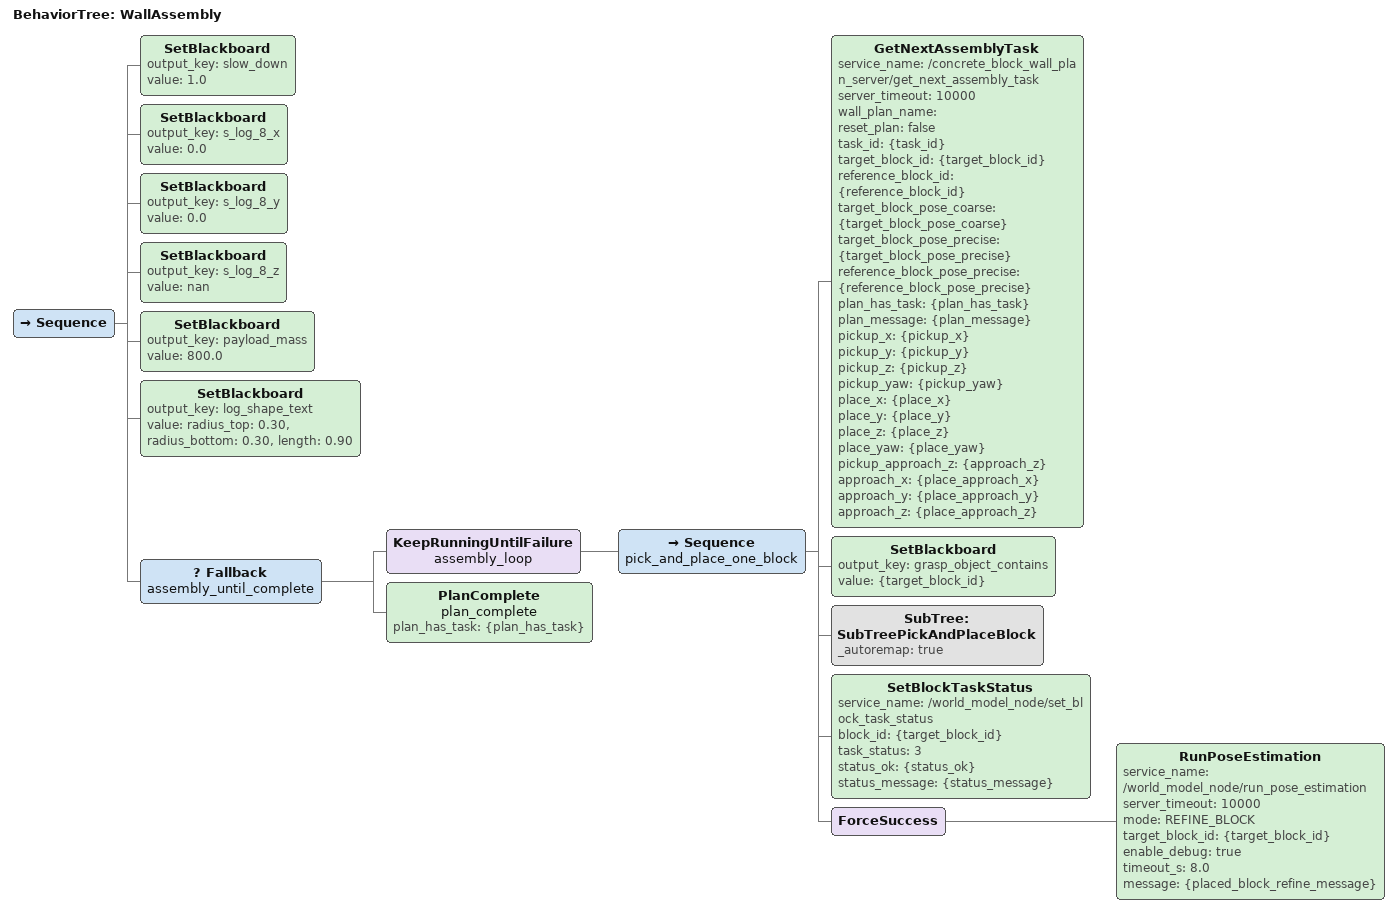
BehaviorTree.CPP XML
<?xml version="1.0"?>
<root main_tree_to_execute="WallAssembly" BTCPP_format="4">
  <include path="install/concrete_block_behavior_tree/share/concrete_block_behavior_tree/behavior_trees/subtree_execute_trajectory.xml"/>
  <include path="install/concrete_block_behavior_tree/share/concrete_block_behavior_tree/behavior_trees/subtree_move_above.xml"/>
  <include path="install/concrete_block_behavior_tree/share/concrete_block_behavior_tree/behavior_trees/subtree_descend_to.xml"/>
  <include path="install/concrete_block_behavior_tree/share/concrete_block_behavior_tree/behavior_trees/subtree_gripper.xml"/>
  <include path="install/concrete_block_behavior_tree/share/concrete_block_behavior_tree/behavior_trees/subtree_lift.xml"/>
  <include path="install/concrete_block_behavior_tree/share/concrete_block_behavior_tree/behavior_trees/subtree_pick_block.xml"/>
  <include path="install/concrete_block_behavior_tree/share/concrete_block_behavior_tree/behavior_trees/subtree_place_block.xml"/>
  <include path="install/concrete_block_behavior_tree/share/concrete_block_behavior_tree/behavior_trees/subtree_pick_and_place_block.xml"/>
  <BehaviorTree ID="WallAssembly">
    <Sequence>

      <!-- ============================================================
           CONFIGURATION
           ============================================================ -->
      <SetBlackboard output_key="slow_down" value="1.0"/>
      <SetBlackboard output_key="s_log_8_x" value="0.0"/>
      <SetBlackboard output_key="s_log_8_y" value="0.0"/>
      <SetBlackboard output_key="s_log_8_z" value="nan"/>
      <SetBlackboard output_key="payload_mass" value="800.0"/>
      <!-- Pickup approach and place approach come from the wall plan server.
           Place approach is a high A2B endpoint; CalcGripMovement handles the
           low angled final descent. -->
      <!-- Block approximated as cylinder for timber planner compatibility -->
      <SetBlackboard output_key="log_shape_text"
        value="radius_top: 0.30, radius_bottom: 0.30, length: 0.90"/>

      <Fallback name="assembly_until_complete">
        <KeepRunningUntilFailure name="assembly_loop">
          <Sequence name="pick_and_place_one_block">

            <GetNextAssemblyTask
              service_name="/concrete_block_wall_plan_server/get_next_assembly_task"
              server_timeout="10000"
              wall_plan_name=""
              reset_plan="false"
              task_id="{task_id}"
              target_block_id="{target_block_id}"
              reference_block_id="{reference_block_id}"
              target_block_pose_coarse="{target_block_pose_coarse}"
              target_block_pose_precise="{target_block_pose_precise}"
              reference_block_pose_precise="{reference_block_pose_precise}"
              plan_has_task="{plan_has_task}"
              plan_message="{plan_message}"
              pickup_x="{pickup_x}"
              pickup_y="{pickup_y}"
              pickup_z="{pickup_z}"
              pickup_yaw="{pickup_yaw}"
              place_x="{place_x}"
              place_y="{place_y}"
              place_z="{place_z}"
              place_yaw="{place_yaw}"
              pickup_approach_z="{approach_z}"
              approach_x="{place_approach_x}"
              approach_y="{place_approach_y}"
              approach_z="{place_approach_z}"/>

            <SetBlackboard output_key="grasp_object_contains" value="{target_block_id}"/>

            <SubTree ID="SubTreePickAndPlaceBlock" _autoremap="true"/>

            <SetBlockTaskStatus
              service_name="/world_model_node/set_block_task_status"
              block_id="{target_block_id}"
              task_status="3"
              status_ok="{status_ok}"
              status_message="{status_message}"/>

            <ForceSuccess>
              <RunPoseEstimation
                service_name="/world_model_node/run_pose_estimation" server_timeout="10000"
                mode="REFINE_BLOCK" target_block_id="{target_block_id}"
                enable_debug="true" timeout_s="8.0" message="{placed_block_refine_message}"/>
            </ForceSuccess>

          </Sequence>
        </KeepRunningUntilFailure>

        <PlanComplete name="plan_complete" plan_has_task="{plan_has_task}"/>
      </Fallback>

    </Sequence>
  </BehaviorTree>
</root>
